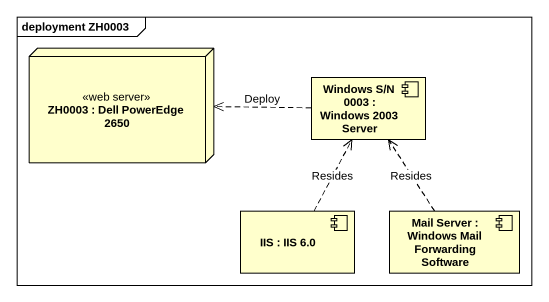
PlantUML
@startuml
mainframe deployment ZH0003
node "ZH0003 : Dell PowerEdge 2650" as ZH0003 <<web server>>
component "Windows S/N 0003 : Windows 2003 Server" as Windows_S_N_0003
component "IIS : IIS 6.0" as IIS
component "Mail Server : Windows Mail Forwarding Software" as Mail_Server
Windows_S_N_0003 .left.> ZH0003 : Deploy
IIS .up.> Windows_S_N_0003 : Resides
Mail_Server .up.> Windows_S_N_0003 : Resides
@enduml
